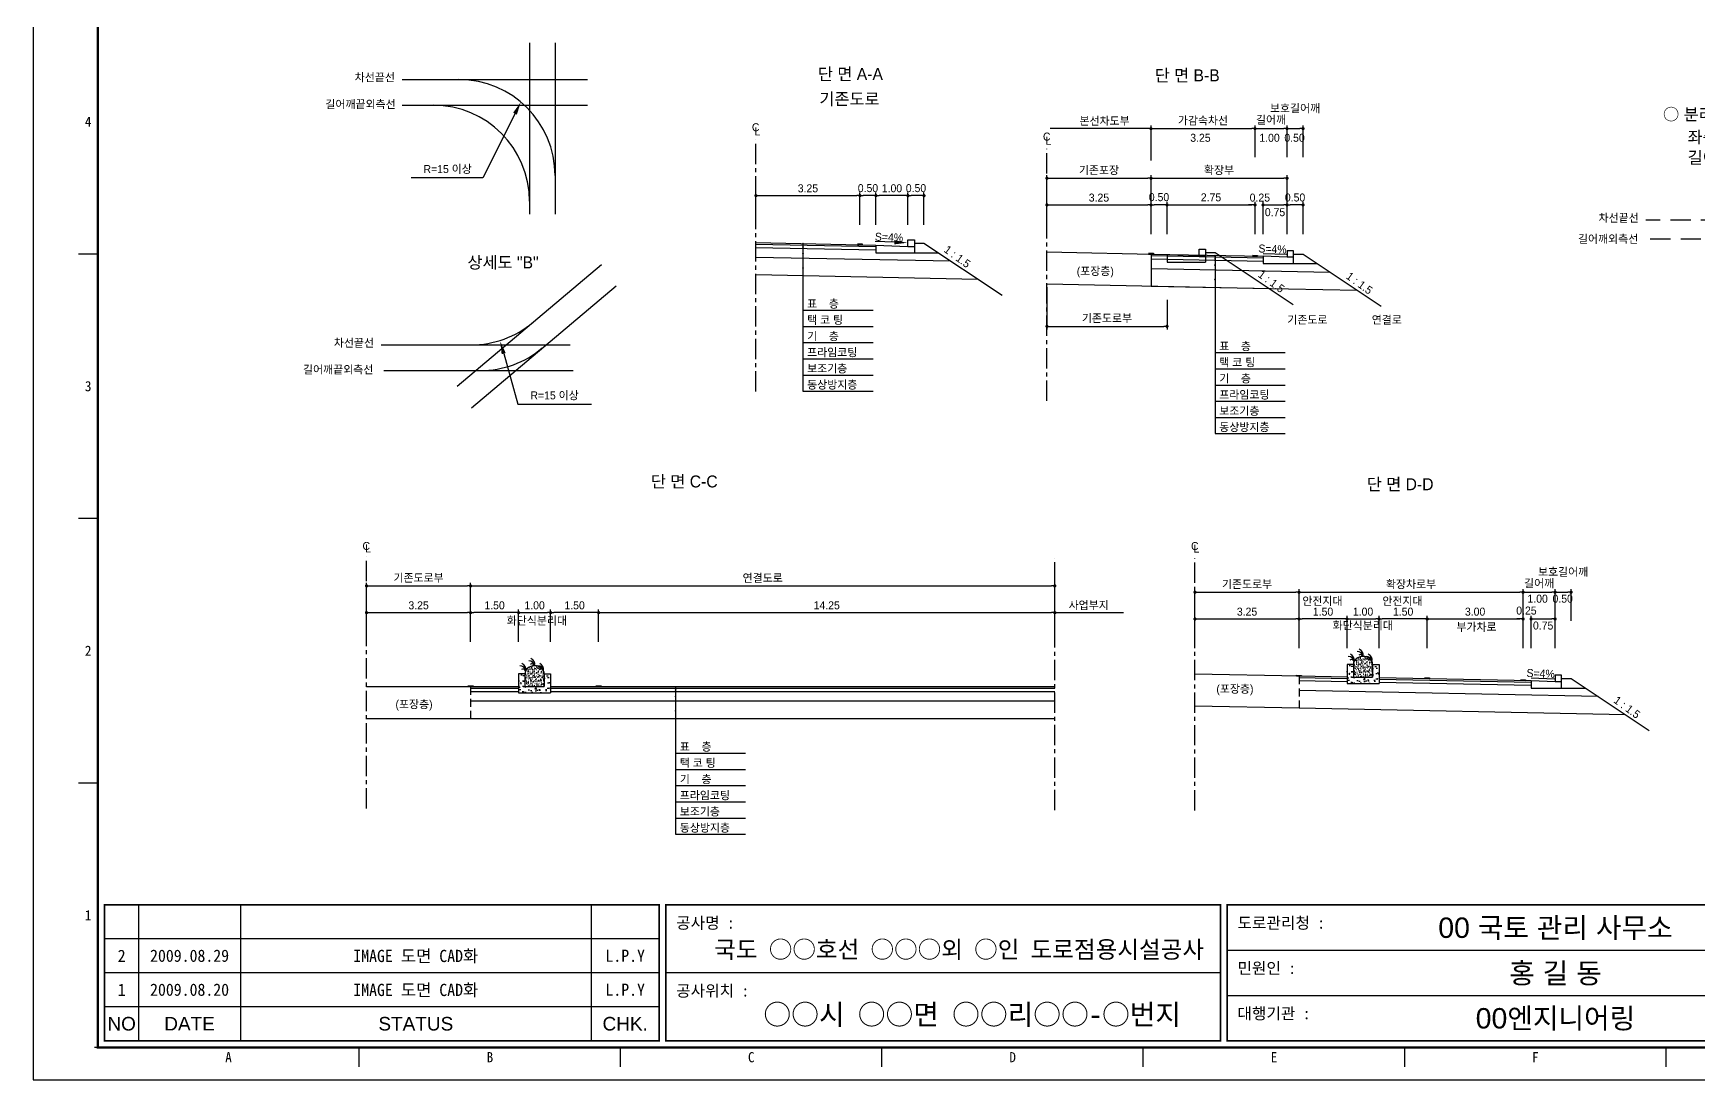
# Model space of a CAD drawing. Header units: millimetres. Extents: x 510 to 934, y -7 to 293.
# Drawn here: x 510.2 to 770.3, y -6.7 to 156.8 of the extents above; entities that cross this region are included whole.
import ezdxf
from ezdxf.enums import TextEntityAlignment as Align

# ---------------------------------------------------------------- set-up
doc = ezdxf.new("R2010")
doc.units = ezdxf.units.MM
doc.linetypes.add('CENTER', pattern=[50.8, 31.75, -6.35, 6.35, -6.35])
doc.linetypes.add('HIDDEN', pattern=[9.525, 6.35, -3.175])
for name, color, linetype in [('CC-GSTR-0004', 4, 'Continuous'), ('CZ-DIMT-0002', 7, 'Continuous'), ('CZ-EXST-0002', 1, 'Continuous'), ('CZ-LIN1-0007', 7, 'Continuous'), ('CZ-LIN2-0003', 3, 'Continuous'), ('CZ-LINE-0001', 7, 'Continuous'), ('CZ-TEXT-BOX0', 7, 'Continuous'), ('TITLE', 7, 'Continuous')]:
    doc.layers.add(name, color=color, linetype=linetype)
doc.styles.add('견고딕', font='arial.ttf')
doc.styles.add('돋움', font='')
doc.styles.add('돋음체', font='')
doc.styles.get('돋움').set_extended_font_data('Dotum')
doc.styles.get('돋음체').set_extended_font_data('DotumChe')

# ---------------------------------------------------------------- blocks, each defined once
blk = doc.blocks.new('_Dot')
at = {"color": 0, "linetype": 'ByBlock', "lineweight": -2}
blk.add_line((-0.5, 0), (-1, 0), dxfattribs=at)
at = {"color": 0, "linetype": 'ByBlock', "const_width": 0.5}
blk.add_lwpolyline([(-0.25, 0, 1), (0.25, 0, 1)], format="xyb", close=True, dxfattribs=at)

msp = doc.modelspace()

# ---------------------------------------------------------------- hatches: boundary and pattern name
at = {"layer": 'CZ-EXST-0002'}
h = msp.add_hatch(dxfattribs=at)
h.set_pattern_fill('AR-SAND', color=256, scale=0.01, style=0)
h.set_pattern_definition([(37.5, (-522.15676, 3537.59987), (-0.016000313, 0.489413237), [0, -0.38608, 0, -0.4318, 0, -0.41275]), (7.5, (-522.15676, 3537.5999), (0.44952328, 0.7168251), [0, -0.20828, 0, -0.34798, 0, -0.13335]), (327.5, (-522.46918, 3537.59987), (0.79099237, 0.001437185), [0, -0.127, 0, -0.4572, 0, -0.5969]), (317.5, (-522.4692, 3537.5999), (0.76355645, 0.22292932), [0, -0.0635, 0, -0.29972, 0, -0.3429])])
edge = h.paths.add_edge_path()
edge.add_ellipse((588.46, 56.75), major_axis=(-1.5, 0), ratio=0.829212, start_angle=180, end_angle=360)
edge.add_line((586.96, 56.75), (586.96, 54.75))
edge.add_line((586.96, 54.75), (589.96, 54.75))
edge.add_line((589.96, 54.75), (589.96, 56.75))
h = msp.add_hatch(dxfattribs=at)
h.set_pattern_fill('AR-CONC', color=256, scale=0.01, style=0)
h.set_pattern_definition([(50, (-392.7539, 3539.063), (1.8218467, -0.15939086), [0.1905, -2.0955]), (355, (-392.7539, 3539.063), (-0.3524283, 1.9105664), [0.1524, -1.6764]), (100.451, (-392.602, 3539.0498), (1.469425, 1.7511669), [0.1619, -1.7809]), (46.1842, (-392.754, 3539.571), (2.7107904, -0.4204233), [0.28575, -3.14325]), (96.6356, (-392.528, 3539.536), (2.3740423, 2.4742556), [0.24285, -2.67135]), (351.184, (-392.754, 3539.571), (2.374046, 2.4742512), [0.2286, -2.5146]), (21, (-392.4999, 3539.444), (1.5161488, -1.0226552), [0.1905, -2.0955]), (326, (-392.4999, 3539.444), (0.6180203, 1.8418797), [0.1524, -1.6764]), (71.4514, (-392.3735, 3539.3588), (2.1341649, 0.8192286), [0.1619, -1.7809]), (37.5, (-392.7539, 3539.06305), (0.03088603, 0.84555039), [0, -1.65608, 0, -1.7018, 0, -1.68275]), (7.5, (-392.7539, 3539.06305), (0.66819663, 1.00180575), [0, -0.97028, 0, -1.61798, 0, -0.64135]), (327.5, (-393.3203, 3539.06305), (1.35590595, -0.05728744), [0, -0.635, 0, -1.9812, 0, -2.6289]), (317.5, (-393.5743, 3539.063), (1.4812918, 0.2542649), [0, -0.8255, 0, -1.31572, 0, -1.8669])])
h.paths.add_polyline_path([(720.36, 55.22), (720.36, 58.22), (719.36, 58.22), (719.36, 56.22), (716.36, 56.22), (716.36, 58.22), (715.36, 58.22), (715.36, 55.22)])
h = msp.add_hatch(dxfattribs=at)
h.set_pattern_fill('AR-SAND', color=256, scale=0.01, style=0)
h.set_pattern_definition([(37.5, (-392.7539, 3539.06305), (-0.016000313, 0.489413237), [0, -0.38608, 0, -0.4318, 0, -0.41275]), (7.5, (-392.7539, 3539.06305), (0.44952328, 0.7168251), [0, -0.20828, 0, -0.34798, 0, -0.13335]), (327.5, (-393.0663, 3539.06305), (0.79099237, 0.001437185), [0, -0.127, 0, -0.4572, 0, -0.5969]), (317.5, (-393.0663, 3539.06305), (0.76355645, 0.22292932), [0, -0.0635, 0, -0.29972, 0, -0.3429])])
edge = h.paths.add_edge_path()
edge.add_ellipse((717.86, 58.22), major_axis=(-1.5, 0), ratio=0.829212, start_angle=180, end_angle=360)
edge.add_line((716.36, 58.22), (716.36, 56.22))
edge.add_line((716.36, 56.22), (719.36, 56.22))
edge.add_line((719.36, 56.22), (719.36, 58.22))
h = msp.add_hatch(dxfattribs=at)
h.set_pattern_fill('AR-CONC', color=256, scale=0.01, style=0)
h.set_pattern_definition([(50, (-522.1568, 3537.5999), (1.8218467, -0.15939086), [0.1905, -2.0955]), (355, (-522.1568, 3537.5999), (-0.3524283, 1.9105664), [0.1524, -1.6764]), (100.451, (-522.005, 3537.5866), (1.469425, 1.7511669), [0.1619, -1.7809]), (46.1842, (-522.1568, 3538.1079), (2.7107904, -0.4204233), [0.28575, -3.14325]), (96.6356, (-521.9309, 3538.0728), (2.3740423, 2.4742556), [0.24285, -2.67135]), (351.184, (-522.1568, 3538.108), (2.374046, 2.4742512), [0.2286, -2.5146]), (21, (-521.9028, 3537.9809), (1.5161488, -1.0226552), [0.1905, -2.0955]), (326, (-521.9028, 3537.9809), (0.6180203, 1.8418797), [0.1524, -1.6764]), (71.4514, (-521.7764, 3537.8957), (2.1341649, 0.8192286), [0.1619, -1.7809]), (37.5, (-522.15676, 3537.5999), (0.03088603, 0.84555039), [0, -1.65608, 0, -1.7018, 0, -1.68275]), (7.5, (-522.1568, 3537.5999), (0.66819663, 1.00180575), [0, -0.97028, 0, -1.61798, 0, -0.64135]), (327.5, (-522.7232, 3537.5999), (1.35590595, -0.05728744), [0, -0.635, 0, -1.9812, 0, -2.6289]), (317.5, (-522.9772, 3537.5999), (1.4812918, 0.2542649), [0, -0.8255, 0, -1.31572, 0, -1.8669])])
h.paths.add_polyline_path([(590.96, 53.75), (590.96, 56.75), (589.96, 56.75), (589.96, 54.75), (586.96, 54.75), (586.96, 56.75), (585.96, 56.75), (585.96, 53.75)])
at = {"layer": 'CZ-LIN1-0007'}
for points in [[(639.65, 123.79), (639.65, 123.91), (638.9, 123.93), (638.9, 123.8)], [(685.11, 122.33), (685.11, 122.45), (684.36, 122.47), (684.36, 122.34)], [(701.36, 122), (701.36, 122.13), (700.61, 122.14), (700.61, 122.02)], [(578.84, 54.75), (578.84, 54.88), (578.09, 54.88), (578.09, 54.75)], [(598.84, 54.75), (598.84, 54.88), (598.09, 54.88), (598.09, 54.75)], [(708.24, 56.37), (708.24, 56.5), (707.49, 56.51), (707.49, 56.39)], [(743.24, 55.67), (743.24, 55.8), (742.49, 55.81), (742.49, 55.69)]]:
    msp.add_hatch(color=256, dxfattribs=at).paths.add_polyline_path(points)
at = {"layer": 'CZ-LIN2-0003'}
msp.add_hatch(color=256, dxfattribs=at).paths.add_polyline_path([(728.24, 55.97), (728.24, 56.1), (727.49, 56.11), (727.49, 55.99)])

# ---------------------------------------------------------------- linework, layer by layer
at = {"color": 0, "linetype": 'ByBlock', "lineweight": -2}
for p, q in [((684.49, 141.93), (684.24, 141.93)), ((669.96, 66.3), (670.21, 66.3))]:
    msp.add_line(p, q, dxfattribs=at)
at = {"color": 0, "linetype": 'ByBlock', "const_width": 0.25}
for points in [[(684.61, 141.93, 1), (684.86, 141.93, 1)], [(669.84, 66.3, 1), (669.59, 66.3, 1)]]:
    msp.add_lwpolyline(points, format="xyb", close=True, dxfattribs=at)
at = {"layer": 'CC-GSTR-0004'}
for p, q in [((641.78, 123.74), (641.78, 122.54)), ((641.78, 123.74), (646.78, 123.54)), ((641.78, 122.54), (647.78, 122.54)), ((646.78, 123.54), (646.78, 124.54)), ((646.78, 124.54), (647.78, 124.54)), ((646.78, 123.54), (647.78, 123.54)), ((647.78, 124.54), (647.78, 122.54))]:
    msp.add_line(p, q, dxfattribs=at)
for points in [[(706.99, 121.84), (705.99, 121.84), (702.24, 121.99), (702.24, 120.84), (706.99, 120.84), (706.99, 122.84), (705.99, 122.84), (705.99, 121.84)], [(748.86, 55.51), (747.86, 55.51), (744.11, 55.66), (744.11, 54.51), (748.86, 54.51), (748.86, 56.51), (747.86, 56.51), (747.86, 55.51)]]:
    msp.add_lwpolyline(points, dxfattribs=at)
at = {"layer": 'CZ-EXST-0002'}
for p, q in [((587.67, 155.34), (587.67, 128.56)), ((591.65, 155.34), (591.65, 128.56)), ((567.77, 149.61), (596.72, 149.61)), ((567.77, 145.59), (596.72, 145.59)), ((668.49, 122.66), (687.24, 122.29)), ((687.24, 122.29), (687.24, 121.09)), ((687.24, 122.29), (692.24, 122.09)), ((692.24, 122.09), (692.24, 123.09)), ((692.24, 123.09), (693.24, 123.09)), ((693.24, 123.09), (693.24, 121.09)), ((693.24, 122.59), (694.74, 122.59)), ((694.74, 122.59), (706.94, 114.45)), ((576.38, 101.7), (598.93, 120.69)), ((687.24, 121.09), (693.24, 121.09)), ((692.24, 122.09), (693.24, 122.09)), ((578.59, 98.33), (601.19, 117.36)), ((668.49, 117.66), (703.16, 116.97)), ((564.51, 108.13), (593.99, 108.13)), ((564.92, 104.13), (594.47, 104.13)), ((562.21, 54.75), (578.46, 54.75)), ((707.86, 56.38), (691.61, 56.71)), ((562.21, 49.75), (578.46, 49.75)), ((707.86, 51.38), (691.61, 51.71))]:
    msp.add_line(p, q, dxfattribs=at)
at = {"layer": 'CZ-LIN1-0007'}
for p, q in [((638.9, 123.93), (639.65, 123.91)), ((638.9, 123.8), (639.65, 123.79)), ((639.65, 123.91), (639.65, 123.79)), ((684.36, 122.47), (685.11, 122.45)), ((684.36, 122.34), (685.11, 122.33)), ((685.11, 122.45), (685.11, 122.33)), ((700.61, 122.14), (701.36, 122.13)), ((700.61, 122.02), (701.36, 122)), ((701.36, 122.13), (701.36, 122)), ((578.09, 54.88), (578.84, 54.88)), ((578.09, 54.75), (578.09, 54.88)), ((578.84, 54.75), (578.09, 54.75)), ((578.84, 54.88), (578.84, 54.75)), ((598.09, 54.75), (598.09, 54.88)), ((598.09, 54.88), (598.84, 54.88)), ((598.84, 54.75), (598.09, 54.75)), ((598.84, 54.88), (598.84, 54.75)), ((707.49, 56.51), (708.24, 56.5)), ((707.49, 56.39), (707.49, 56.51)), ((708.24, 56.37), (707.49, 56.39)), ((708.24, 56.5), (708.24, 56.37)), ((742.49, 55.81), (743.24, 55.8)), ((742.49, 55.69), (742.49, 55.81)), ((743.24, 55.67), (742.49, 55.69)), ((743.24, 55.8), (743.24, 55.67))]:
    msp.add_line(p, q, dxfattribs=at)
at = {"layer": 'CZ-LIN2-0003'}
for p, q in [((623.03, 124.12), (641.78, 123.74)), ((623.03, 123.87), (641.78, 123.49)), ((623.03, 123.37), (641.78, 122.99)), ((647.78, 124.04), (649.28, 124.04)), ((647.78, 122.54), (651.53, 122.54)), ((649.28, 124.04), (661.48, 115.91)), ((684.74, 122.34), (702.24, 121.99)), ((684.74, 122.34), (684.74, 117.34)), ((706.99, 122.34), (708.49, 122.34)), ((708.49, 122.34), (720.69, 114.2)), ((623.03, 121.87), (653.45, 121.26)), ((684.74, 122.09), (702.24, 121.74)), ((684.74, 121.59), (702.24, 121.24)), ((684.74, 120.09), (712.7, 119.53)), ((706.99, 120.84), (710.74, 120.84)), ((623.03, 119.12), (657.71, 118.42)), ((684.74, 117.34), (716.95, 116.69)), ((715.36, 58.22), (715.36, 55.22)), ((716.36, 58.22), (715.36, 58.22)), ((716.36, 58.22), (716.36, 56.22)), ((719.36, 58.22), (719.36, 56.22)), ((719.36, 58.22), (720.36, 58.22)), ((720.36, 58.22), (720.36, 55.22)), ((578.46, 54.75), (585.96, 54.75)), ((585.96, 56.75), (585.96, 53.75)), ((586.96, 56.75), (585.96, 56.75)), ((586.96, 56.75), (586.96, 54.75)), ((586.96, 54.75), (589.96, 54.75)), ((589.96, 56.75), (590.96, 56.75)), ((589.96, 56.75), (589.96, 54.75)), ((590.96, 56.75), (590.96, 53.75)), ((590.96, 54.75), (669.71, 54.75)), ((715.36, 56.23), (707.86, 56.38)), ((715.36, 55.98), (707.86, 56.13)), ((715.36, 55.48), (707.86, 55.63)), ((715.36, 55.22), (720.36, 55.22)), ((716.36, 56.22), (719.36, 56.22)), ((744.11, 55.66), (720.36, 56.13)), ((744.11, 55.41), (720.36, 55.88)), ((744.11, 54.91), (720.36, 55.38)), ((727.49, 55.99), (727.49, 56.11)), ((727.49, 56.11), (728.24, 56.1)), ((728.24, 55.97), (727.49, 55.99)), ((728.24, 56.1), (728.24, 55.97)), ((748.86, 56.01), (750.36, 56.01)), ((750.36, 56.01), (762.57, 47.87)), ((578.46, 54.5), (585.96, 54.5)), ((578.46, 54), (585.96, 54)), ((578.46, 52.5), (669.71, 52.5)), ((585.96, 53.75), (590.96, 53.75)), ((590.96, 54.5), (669.71, 54.5)), ((590.96, 54), (669.71, 54)), ((754.58, 53.2), (707.86, 54.13)), ((748.86, 54.51), (752.61, 54.51)), ((578.46, 49.75), (669.71, 49.75)), ((758.83, 50.36), (707.86, 51.38))]:
    msp.add_line(p, q, dxfattribs=at)
for centre, radius, start, end in [((576.65, 134.61), 15, 0, 90), ((572.67, 130.59), 15, 0, 90), ((578.54, 123.13), 15, 270, 310.097), ((580, 119.13), 15, 270, 310.097), ((716.99, 59.34), 0.88, 7.8639, 92.7752), ((716.89, 59.68), 1, 347.1802, 67.3267), ((586.2, 57.09), 0.88, 7.8639, 92.7752), ((586.65, 57.06), 0.44, 19.771, 124.0366), ((586.09, 57.44), 1, 347.1802, 67.3267), ((587.59, 57.88), 0.88, 7.8639, 92.7752), ((588.05, 57.85), 0.44, 19.771, 124.0366), ((587.48, 58.22), 1, 347.1802, 67.3267), ((588.98, 57.09), 0.88, 7.8639, 92.7752), ((589.44, 57.06), 0.44, 19.771, 124.0366), ((588.88, 57.44), 1, 347.1802, 67.3267), ((715.6, 58.56), 0.88, 7.8639, 92.7752), ((716.06, 58.53), 0.44, 19.771, 124.0366), ((715.49, 58.9), 1, 347.1802, 67.3267), ((717.45, 59.31), 0.44, 19.771, 124.0366), ((718.39, 58.56), 0.88, 7.8639, 92.7752), ((718.84, 58.53), 0.44, 19.771, 124.0366), ((718.28, 58.9), 1, 347.1802, 67.3267)]:
    msp.add_arc(centre, radius, start, end, dxfattribs=at)
for centre in [(588.46, 56.75), (717.86, 58.22)]:
    msp.add_ellipse(centre, major_axis=(-1.5, 0), ratio=0.829212, start_param=3.141593, end_param=6.283185, dxfattribs=at)
at = {"layer": 'CZ-LINE-0001'}
for p, q in [((684.74, 141.93), (668.99, 141.93)), ((684.74, 136.95), (684.74, 142.43)), ((684.74, 137.45), (684.74, 142.43)), ((685.24, 141.93), (700.49, 141.93)), ((700.99, 137.45), (700.99, 142.43)), ((700.99, 137.45), (700.99, 142.43)), ((701.49, 141.93), (705.49, 141.93)), ((705.99, 137.45), (705.99, 142.43)), ((705.99, 137.45), (705.99, 142.43)), ((706.49, 141.93), (707.99, 141.93)), ((708.49, 137.45), (708.49, 142.43)), ((668.49, 130.51), (668.49, 134.68)), ((668.99, 134.18), (684.24, 134.18)), ((684.74, 130.51), (684.74, 134.68)), ((684.74, 130.51), (684.74, 134.68)), ((685.24, 134.18), (705.49, 134.18)), ((705.99, 130.51), (705.99, 134.68)), ((623.03, 126.91), (623.03, 131.96)), ((623.53, 131.46), (638.78, 131.46)), ((639.28, 126.91), (639.28, 131.96)), ((639.28, 126.91), (639.28, 131.96)), ((641.28, 131.46), (639.78, 131.46)), ((641.78, 126.91), (641.78, 131.96)), ((641.78, 126.91), (641.78, 131.96)), ((646.28, 131.46), (642.28, 131.46)), ((646.78, 126.91), (646.78, 131.96)), ((646.78, 129.36), (646.78, 131.96)), ((648.78, 131.46), (647.28, 131.46)), ((649.28, 126.91), (649.28, 131.96)), ((668.49, 125.46), (668.49, 130.51)), ((684.74, 125.46), (684.74, 130.51)), ((684.74, 125.46), (684.74, 130.51)), ((687.24, 125.46), (687.24, 130.51)), ((687.24, 125.46), (687.24, 130.51)), ((700.99, 125.46), (700.99, 130.51)), ((700.99, 125.46), (700.99, 130.51)), ((702.24, 125.46), (702.24, 130.51)), ((702.24, 125.46), (702.24, 130.51)), ((705.99, 127.9), (705.99, 130.51)), ((705.99, 125.46), (705.99, 130.51)), ((708.49, 125.46), (708.49, 130.51)), ((668.99, 130.01), (684.24, 130.01)), ((686.74, 130.01), (685.24, 130.01)), ((687.74, 130.01), (700.49, 130.01)), ((700.49, 130.01), (699.99, 130.01)), ((702.74, 130.01), (703.24, 130.01)), ((702.74, 130.01), (705.49, 130.01)), ((707.99, 130.01), (706.49, 130.01)), ((630.38, 123.98), (630.38, 100.9)), ((694.75, 122.14), (694.75, 94.28)), ((668.49, 117.16), (668.49, 110.54)), ((687.24, 115.16), (687.24, 110.54)), ((630.38, 113.55), (641.32, 113.55)), ((630.38, 111.02), (641.32, 111.02)), ((668.99, 111.04), (686.74, 111.04)), ((630.38, 108.49), (641.32, 108.49)), ((694.75, 106.93), (705.68, 106.93)), ((630.38, 105.96), (641.32, 105.96)), ((694.75, 104.4), (705.68, 104.4)), ((630.38, 103.43), (641.32, 103.43)), ((694.75, 101.87), (705.68, 101.87)), ((630.38, 100.9), (641.32, 100.9)), ((694.75, 99.34), (705.68, 99.34)), ((694.75, 96.81), (705.68, 96.81)), ((694.75, 94.28), (705.68, 94.28)), ((562.21, 66.8), (562.21, 70.98)), ((562.71, 70.48), (577.96, 70.48)), ((578.46, 66.8), (578.46, 70.98)), ((578.46, 66.8), (578.46, 70.98)), ((578.96, 70.48), (669.21, 70.48)), ((669.71, 66.8), (669.71, 70.98)), ((691.61, 65.81), (691.61, 69.99)), ((692.11, 69.49), (707.36, 69.49)), ((707.86, 65.81), (707.86, 69.99)), ((707.86, 65.81), (707.86, 69.99)), ((708.36, 69.49), (742.36, 69.49)), ((742.86, 65.81), (742.86, 69.99)), ((742.86, 65.01), (742.86, 69.99)), ((743.36, 69.49), (747.36, 69.49)), ((747.86, 65.01), (747.86, 69.99)), ((747.86, 65.01), (747.86, 69.99)), ((748.36, 69.49), (749.86, 69.49)), ((750.36, 65.01), (750.36, 69.99)), ((562.21, 61.75), (562.21, 66.8)), ((562.71, 66.3), (577.96, 66.3)), ((578.46, 61.75), (578.46, 66.8)), ((578.46, 61.75), (578.46, 66.8)), ((585.46, 66.3), (578.96, 66.3)), ((585.96, 61.75), (585.96, 66.8)), ((585.96, 61.75), (585.96, 66.8)), ((586.46, 66.3), (590.46, 66.3)), ((590.96, 61.75), (590.96, 66.8)), ((590.96, 61.75), (590.96, 66.8)), ((597.96, 66.3), (591.46, 66.3)), ((598.46, 61.75), (598.46, 66.8)), ((598.46, 61.75), (598.46, 66.8)), ((598.96, 66.3), (669.21, 66.3)), ((669.71, 61.75), (669.71, 66.8)), ((669.71, 61.75), (669.71, 66.8)), ((670.21, 66.3), (680.43, 66.3)), ((691.61, 60.76), (691.61, 65.81)), ((692.11, 65.31), (707.36, 65.31)), ((707.86, 60.76), (707.86, 65.81)), ((707.86, 60.76), (707.86, 65.81)), ((714.86, 65.31), (708.36, 65.31)), ((715.36, 60.76), (715.36, 65.81)), ((715.36, 60.76), (715.36, 65.81)), ((715.86, 65.31), (719.86, 65.31)), ((720.36, 60.76), (720.36, 65.81)), ((720.36, 60.76), (720.36, 65.81)), ((727.37, 65.31), (720.86, 65.31)), ((727.86, 60.76), (727.86, 65.81)), ((727.87, 60.76), (727.87, 65.81)), ((728.36, 65.31), (742.36, 65.31)), ((742.36, 65.31), (741.86, 65.31)), ((742.86, 60.76), (742.86, 65.81)), ((742.86, 60.76), (742.86, 65.81)), ((744.11, 60.76), (744.11, 65.81)), ((744.11, 60.76), (744.11, 65.81)), ((744.61, 65.31), (745.11, 65.31)), ((744.61, 65.31), (747.36, 65.31)), ((747.86, 60.76), (747.86, 65.81)), ((610.49, 54.75), (610.49, 31.67)), ((610.49, 44.33), (621.42, 44.33)), ((610.49, 41.8), (621.42, 41.8)), ((610.49, 39.27), (621.42, 39.27)), ((610.49, 36.73), (621.42, 36.73)), ((610.49, 34.2), (621.42, 34.2)), ((610.49, 31.67), (621.42, 31.67))]:
    msp.add_line(p, q, dxfattribs=at)
at = {"layer": 'CZ-LINE-0001', "linetype": 'CENTER', "ltscale": 0.1}
for p, q in [((623.03, 100.84), (623.03, 140.22)), ((668.49, 99.38), (668.49, 138.76)), ((562.21, 35.68), (562.21, 75.06)), ((669.71, 35.43), (669.71, 74.81)), ((691.61, 35.41), (691.61, 74.79))]:
    msp.add_line(p, q, dxfattribs=at)
at = {"layer": 'CZ-LINE-0001', "linetype": 'HIDDEN', "ltscale": 0.5}
for p, q in [((778.58, 127.64), (762.05, 127.64)), ((799.22, 124.64), (762.05, 124.64))]:
    msp.add_line(p, q, dxfattribs=at)
at = {"layer": 'CZ-LINE-0001', "linetype": 'HIDDEN', "ltscale": 0.2}
for p, q in [((578.46, 54.75), (578.46, 49.75)), ((707.86, 56.38), (707.86, 51.38))]:
    msp.add_line(p, q, dxfattribs=at)
at = {"layer": 'CZ-LINE-0001'}
for points in [[(585.4, 144.28), (580.4, 134.26), (569.16, 134.26)], [(644.65, 124.18), (641.65, 124.3)], [(705.88, 122.25), (702.24, 122.39)], [(583.63, 106.78), (585.86, 98.9), (597.36, 98.9)], [(747.76, 55.92), (744.12, 56.06)]]:
    msp.add_lwpolyline(points, dxfattribs=at)
at = {"layer": 'CZ-LINE-0001', "linetype": 'ByBlock'}
for centre, start, end in [((630.38, 123.23), 0, 180), ((630.38, 123.23), 0, 180), ((630.38, 123.23), 180, 0), ((630.38, 123.23), 180, 0), ((630.38, 122.43), 0, 180), ((630.38, 122.43), 0, 180), ((630.38, 122.43), 180, 0), ((630.38, 122.43), 180, 0), ((630.38, 123.48), 0, 180), ((630.38, 123.48), 0, 180), ((630.38, 123.48), 180, 0), ((630.38, 123.48), 180, 0), ((630.38, 120.2), 0, 180), ((630.38, 120.2), 0, 180), ((630.38, 120.2), 180, 0), ((630.38, 120.2), 180, 0), ((694.74, 121.39), 0, 180), ((694.74, 121.39), 0, 180), ((694.74, 121.39), 180, 0), ((694.74, 121.39), 180, 0), ((694.74, 120.59), 0, 180), ((694.74, 120.59), 0, 180), ((694.74, 120.59), 180, 0), ((694.74, 120.59), 180, 0), ((694.75, 122.08), 0, 180), ((694.75, 122.08), 0, 180), ((694.75, 122.08), 180, 0), ((694.75, 122.08), 180, 0), ((694.75, 121.88), 0, 180), ((694.75, 121.88), 0, 180), ((694.75, 121.88), 180, 0), ((694.75, 121.88), 180, 0), ((694.75, 121.64), 0, 180), ((694.75, 121.64), 0, 180), ((694.75, 121.64), 180, 0), ((694.75, 121.64), 180, 0), ((694.74, 118.36), 0, 180), ((694.74, 118.36), 0, 180), ((694.74, 118.36), 180, 0), ((694.74, 118.36), 180, 0), ((610.49, 54.69), 0, 180), ((610.49, 54.69), 0, 180), ((610.49, 54.69), 180, 0), ((610.49, 54.69), 180, 0), ((610.48, 54), 0, 180), ((610.48, 54), 0, 180), ((610.48, 54), 180, 0), ((610.48, 54), 180, 0), ((610.48, 53.21), 0, 180), ((610.48, 53.21), 0, 180), ((610.48, 53.21), 180, 0), ((610.48, 53.21), 180, 0), ((610.49, 54.49), 0, 180), ((610.49, 54.49), 0, 180), ((610.49, 54.49), 180, 0), ((610.49, 54.49), 180, 0), ((610.49, 54.26), 0, 180), ((610.49, 54.26), 0, 180), ((610.49, 54.26), 180, 0), ((610.49, 54.26), 180, 0), ((610.48, 50.97), 0, 180), ((610.48, 50.97), 0, 180), ((610.48, 50.97), 180, 0), ((610.48, 50.97), 180, 0)]:
    msp.add_arc(centre, 0.0625, start, end, dxfattribs=at)
at = {"layer": 'CZ-LINE-0001'}
for centre, start, end in [((630.38, 123.92), 0, 180), ((630.38, 123.92), 0, 180), ((630.38, 123.92), 180, 0), ((630.38, 123.92), 180, 0), ((630.38, 123.72), 0, 180), ((630.38, 123.72), 0, 180), ((630.38, 123.72), 180, 0), ((630.38, 123.72), 180, 0)]:
    msp.add_arc(centre, 0.0625, start, end, dxfattribs=at)
for points in [[(585.11, 144.43), (586.3, 146.07), (585.7, 144.13)], [(644.66, 124.52), (646.65, 124.1), (644.64, 123.85)], [(583.31, 106.69), (583.09, 108.7), (583.95, 106.87)]]:
    msp.add_solid(points, dxfattribs=at)
at = {"layer": 'TITLE', "color": 7, "linetype": 'Continuous'}
for p, q in [((520.24, 122.34), (517.22, 122.34)), ((520.24, 81.01), (517.22, 81.01)), ((520.24, 39.68), (517.22, 39.68)), ((561.07, -4.67), (561.07, -1.65)), ((601.89, -4.67), (601.89, -1.65)), ((642.72, -4.67), (642.72, -1.65)), ((683.54, -4.67), (683.54, -1.65)), ((724.37, -4.67), (724.37, -1.65)), ((765.19, -4.67), (765.19, -1.65))]:
    msp.add_line(p, q, dxfattribs=at)
at = {"layer": 'TITLE', "ltscale": 150}
for p, q in [((526.61, 20.64), (526.61, -0.59)), ((542.52, 20.64), (542.52, -0.59)), ((597.3, 20.64), (597.3, -0.59)), ((607.91, 15.33), (521.3, 15.33)), ((696.65, 13.56), (783.25, 13.56)), ((607.91, 10.03), (521.3, 10.03)), ((695.58, 10.03), (608.97, 10.03)), ((696.65, 6.49), (783.25, 6.49)), ((607.91, 4.72), (521.3, 4.72))]:
    msp.add_line(p, q, dxfattribs=at)
at = {"layer": 'TITLE'}
msp.add_line((928.6, -1.65), (519.74, -1.65), dxfattribs=at)
msp.add_lwpolyline([(510.16, -6.68), (933.52, -6.68), (933.52, 292.7), (510.16, 292.7)], close=True, dxfattribs=at)
at = {"layer": 'TITLE', "linetype": 'Continuous', "const_width": 0.403}
msp.add_lwpolyline([(520.24, -1.65), (520.24, 287.66), (928.49, 287.66), (928.49, -1.65)], close=True, dxfattribs=at)
at = {"layer": 'TITLE', "ltscale": 150, "const_width": 0.265}
for points in [[(521.3, 20.64), (607.91, 20.64), (607.91, -0.59), (521.3, -0.59)], [(608.97, 20.64), (695.58, 20.64), (695.58, -0.59), (608.97, -0.59)], [(783.25, -0.59), (696.65, -0.59), (696.65, 20.64), (783.25, 20.64)]]:
    msp.add_lwpolyline(points, close=True, dxfattribs=at)

# ---------------------------------------------------------------- block references
at = {"layer": 'CZ-LINE-0001', "xscale": 0.5, "yscale": 0.5, "zscale": 0.5, "rotation": 180}
for p in [(684.74, 141.93), (700.99, 141.93), (705.99, 141.93), (668.49, 134.18), (684.74, 134.18), (623.03, 131.46), (639.28, 131.46), (641.78, 131.46), (646.78, 131.46), (668.49, 130.01), (684.74, 130.01), (687.24, 130.01), (702.24, 130.01), (702.24, 130.01), (705.99, 130.01), (668.49, 111.04), (562.21, 70.48), (578.46, 70.48), (691.61, 69.49), (707.86, 69.49), (742.86, 69.49), (747.86, 69.49), (562.21, 66.3), (578.46, 66.3), (585.96, 66.3), (590.96, 66.3), (598.46, 66.3), (691.61, 65.31), (707.86, 65.31), (715.36, 65.31), (720.36, 65.31), (727.86, 65.31), (744.11, 65.31), (744.11, 65.31)]:
    msp.add_blockref('_Dot', p, dxfattribs=at)
at = {"layer": 'CZ-LINE-0001', "xscale": 0.5, "yscale": 0.5, "zscale": 0.5}
for p in [(700.99, 141.93), (705.99, 141.93), (708.49, 141.93), (684.74, 134.18), (705.99, 134.18), (639.28, 131.46), (641.78, 131.46), (646.78, 131.46), (649.28, 131.46), (684.74, 130.01), (687.24, 130.01), (700.99, 130.01), (700.99, 130.01), (705.99, 130.01), (708.49, 130.01), (687.24, 111.04), (578.46, 70.48), (669.71, 70.48), (707.86, 69.49), (742.86, 69.49), (747.86, 69.49), (750.36, 69.49), (578.46, 66.3), (585.96, 66.3), (590.96, 66.3), (598.46, 66.3), (669.71, 66.3), (707.86, 65.31), (715.36, 65.31), (720.36, 65.31), (727.87, 65.31), (742.86, 65.31), (742.86, 65.31), (747.86, 65.31)]:
    msp.add_blockref('_Dot', p, dxfattribs=at)

# ---------------------------------------------------------------- texts
at = {"layer": 'CZ-DIMT-0002', "style": '돋움'}
for s, p in [('차선끝선', (563.5, 149.94)), ('길어깨끝외측선', (561.27, 145.74)), ('C', (622.99, 142.15)), ('L', (623.25, 141.49)), ('C', (668.45, 140.69)), ('L', (668.71, 140.03)), ('R=15 이상', (574.88, 135.62)), ('차선끝선', (757.78, 127.98)), ('차선끝선', (560.24, 108.46)), ('길어깨끝외측선', (557.78, 104.28)), ('R=15 이상', (591.58, 100.25)), ('C', (562.17, 76.72)), ('L', (562.43, 76.33)), ('C', (691.58, 76.71)), ('L', (691.84, 76.31))]:
    msp.add_text(s, height=1.25, dxfattribs=at).set_placement(p, align=Align.MIDDLE_CENTER)
for s, p in [('○ 분리대 설치길이는 접속되는 도로의 길어깨외측선과 변속차로의', (764.7, 144.17)), ('좌측선에서 0.5m만큼 평행 이동한 선이 교차하는 지점까지의', (768.55, 140.61)), ('길이중 R=0.5로 마감되는 부분까지로 한다.', (768.55, 137.41))]:
    msp.add_text(s, height=1.875, dxfattribs=at).set_placement(p, align=Align.MIDDLE_LEFT)
for s, p in [('3.25', (690.87, 139.88)), ('1.00', (701.66, 139.88)), ('0.50', (705.57, 139.88)), ('길어깨외측선', (751.43, 124.07)), ('(포장층)', (673.14, 119.05)), ('표    층', (631.03, 113.94)), ('택 코 팅', (631.03, 111.41)), ('기존도로', (706.03, 111.44)), ('연결로', (719.22, 111.44)), ('기    층', (631.03, 108.88)), ('프라임코팅', (631.03, 106.35)), ('표    층', (695.4, 107.32)), ('보조기층', (631.03, 103.82)), ('택 코 팅', (695.4, 104.79)), ('동상방지층', (631.03, 101.29)), ('기    층', (695.4, 102.26)), ('프라임코팅', (695.4, 99.73)), ('보조기층', (695.4, 97.2)), ('동상방지층', (695.4, 94.67)), ('사업부지', (671.87, 66.83)), ('안전지대', (708.38, 67.5)), ('안전지대', (720.88, 67.5)), ('1.00', (743.54, 67.86)), ('0.50', (747.45, 67.86)), ('화단식분리대', (584.11, 64.43)), ('화단식분리대', (713.11, 63.67)), ('부가차로', (732.44, 63.44)), ('(포장층)', (694.95, 53.77)), ('(포장층)', (566.73, 51.37)), ('표    층', (611.14, 44.72)), ('택 코 팅', (611.14, 42.19)), ('기    층', (611.14, 39.65)), ('프라임코팅', (611.14, 37.12)), ('보조기층', (611.14, 34.59)), ('동상방지층', (611.14, 32.06))]:
    msp.add_text(s, height=1.25, dxfattribs=at).set_placement(p)
for s, rotation, p in [('S=4%', 357.7094, (643.82, 124.97)), ('1 : 1.5', 323.8881, (654.49, 121.93)), ('S=4%', 357.7094, (703.72, 123.13)), ('1 : 1.5', 323.8881, (703.54, 118.04)), ('1 : 1.5', 323.8881, (717.29, 117.79)), ('S=4%', 357.7094, (745.6, 56.8)), ('1 : 1.5', 323.8881, (759.09, 51.51))]:
    msp.add_text(s, height=1.25, rotation=rotation, dxfattribs=at).set_placement(p, align=Align.MIDDLE_CENTER)
at = {"layer": 'CZ-DIMT-0002', "insert": (677.49, 143.07), "char_height": 1.25, "attachment_point": 5, "style": '돋움'}
msp.add_mtext('본선차도부', dxfattribs=at)
at = {"layer": 'CZ-LINE-0001', "char_height": 1.25, "attachment_point": 5, "style": '돋움'}
for s, insert in [('\\A1;보호길어깨', (707.24, 145.04)), ('\\A1;가감속차선', (692.86, 143.13)), ('\\A1;길어깨', (703.49, 143.25)), ('\\A1;기존포장', (676.61, 135.38)), ('\\A1;확장부', (695.36, 135.38)), ('\\A1;3.25', (631.15, 132.6)), ('\\A1;0.50', (640.53, 132.63)), ('\\A1;1.00', (644.28, 132.61)), ('\\A1;0.50', (648.03, 132.63)), ('\\A1;3.25', (676.61, 131.15)), ('\\A1;0.50', (685.99, 131.22)), ('\\A1;2.75', (694.11, 131.19)), ('\\A1;0.25', (701.74, 131.15)), ('\\A1;0.50', (707.24, 131.17)), ('\\A1;0.75', (704.11, 128.87)), ('\\A1;기존도로부', (677.86, 112.24)), ('\\A1;보호길어깨', (749.11, 72.6)), ('\\A1;기존도로부', (570.34, 71.67)), ('\\A1;연결도로', (624.09, 71.66)), ('\\A1;기존도로부', (699.74, 70.68)), ('\\A1;확장차로{\\fGulimChe|b0|i0|c129|p32;부}', (725.36, 70.68)), ('\\A1;길어깨', (745.36, 70.81)), ('\\A1;3.25', (570.34, 67.44)), ('\\A1;1.50', (582.21, 67.44)), ('\\A1;1.00', (588.46, 67.44)), ('\\A1;1.50', (594.71, 67.44)), ('\\A1;14.25', (634.09, 67.44)), ('\\A1;3.25', (699.74, 66.45)), ('\\A1;1.50', (711.61, 66.45)), ('\\A1;1.00', (717.86, 66.45)), ('\\A1;1.50', (724.12, 66.45)), ('\\A1;3.00', (735.36, 66.45)), ('\\A1;0.25', (743.38, 66.62)), ('\\A1;0.75', (745.99, 64.28))]:
    msp.add_mtext(s, dxfattribs=dict(at, insert=insert))
at = {"layer": 'CZ-TEXT-BOX0', "style": '돋움'}
for s, p in [('단 면 A-A', (637.79, 150.47)), ('단 면 B-B', (690.39, 150.26)), ('기존도로', (637.64, 146.57)), ('상세도 "B"', (583.53, 121.03)), ('단 면 C-C', (611.84, 86.8)), ('단 면 D-D', (723.65, 86.37))]:
    msp.add_text(s, height=1.875, dxfattribs=at).set_placement(p, align=Align.MIDDLE_CENTER)
at = {"layer": 'TITLE', "color": 3, "linetype": 'Continuous', "style": '돋음체'}
for s, p in [('4', (518.73, 143.01)), ('3', (518.73, 101.68)), ('2', (518.73, 60.35)), ('1', (518.73, 19.02)), ('A', (540.65, -3.16)), ('B', (581.48, -3.16)), ('C', (622.3, -3.16)), ('D', (663.13, -3.16)), ('E', (703.95, -3.16)), ('F', (744.78, -3.16))]:
    msp.add_text(s, height=1.59, dxfattribs=at).set_placement(p, align=Align.MIDDLE)
at = {"layer": 'TITLE', "style": '돋음체'}
for s, p in [('공사명 : ', (610.57, 16.92)), ('도로관리청 :', (698.24, 16.92)), ('민원인 :', (698.24, 9.85)), ('공사위치 :', (610.57, 6.31)), ('대행기관 :', (698.24, 2.77))]:
    msp.add_text(s, height=1.804, dxfattribs=at).set_placement(p)
at = {"layer": 'TITLE', "color": 7, "linetype": 'Continuous'}
for s, height, style, p in [('00 국토 관리 사무소', 3.1832, '견고딕', (747.91, 17.1)), ('국도 ○○호선 ○○○외 ○인 도로점용시설공사', 2.7, '돋음체', (654.78, 13.71)), ('홍 길 동', 3.183, '견고딕', (747.91, 10.03)), ('○○시 ○○면 ○○리○○-○번지', 3.1832, '돋음체', (656.81, 3.55)), ('00엔지니어링', 3.183, '견고딕', (747.91, 2.95))]:
    msp.add_text(s, height=height, dxfattribs=dict(at, style=style)).set_placement(p, align=Align.MIDDLE)
at = {"layer": 'TITLE', "color": 1, "linetype": 'Continuous', "style": '돋음체'}
msp.add_text('2', height=1.91, dxfattribs=at).set_placement((523.96, 12.68), align=Align.MIDDLE)
at = {"layer": 'TITLE', "linetype": 'Continuous'}
for s, height, style, p in [('2009.08.29', 1.91, '돋음체', (534.57, 12.68)), ('L.P.Y', 1.91, '돋음체', (602.61, 12.68)), ('1', 1.91, '돋음체', (523.96, 7.37)), ('2009.08.20', 1.91, '돋음체', (534.57, 7.37)), ('L.P.Y', 1.91, '돋음체', (602.61, 7.37)), ('NO', 2.122, '견고딕', (523.96, 2.07)), ('DATE', 2.122, '견고딕', (534.57, 2.07)), ('STATUS', 2.122, '견고딕', (569.91, 2.07)), ('CHK.', 2.122, '견고딕', (602.61, 2.07))]:
    msp.add_text(s, height=height, dxfattribs=dict(at, style=style)).set_placement(p, align=Align.MIDDLE)
at = {"layer": 'TITLE', "style": '돋음체'}
for p in [(569.91, 12.68), (569.91, 7.37)]:
    msp.add_text('IMAGE 도면 CAD화', height=1.9099, dxfattribs=at).set_placement(p, align=Align.MIDDLE)

doc.saveas('drawing.dxf')
